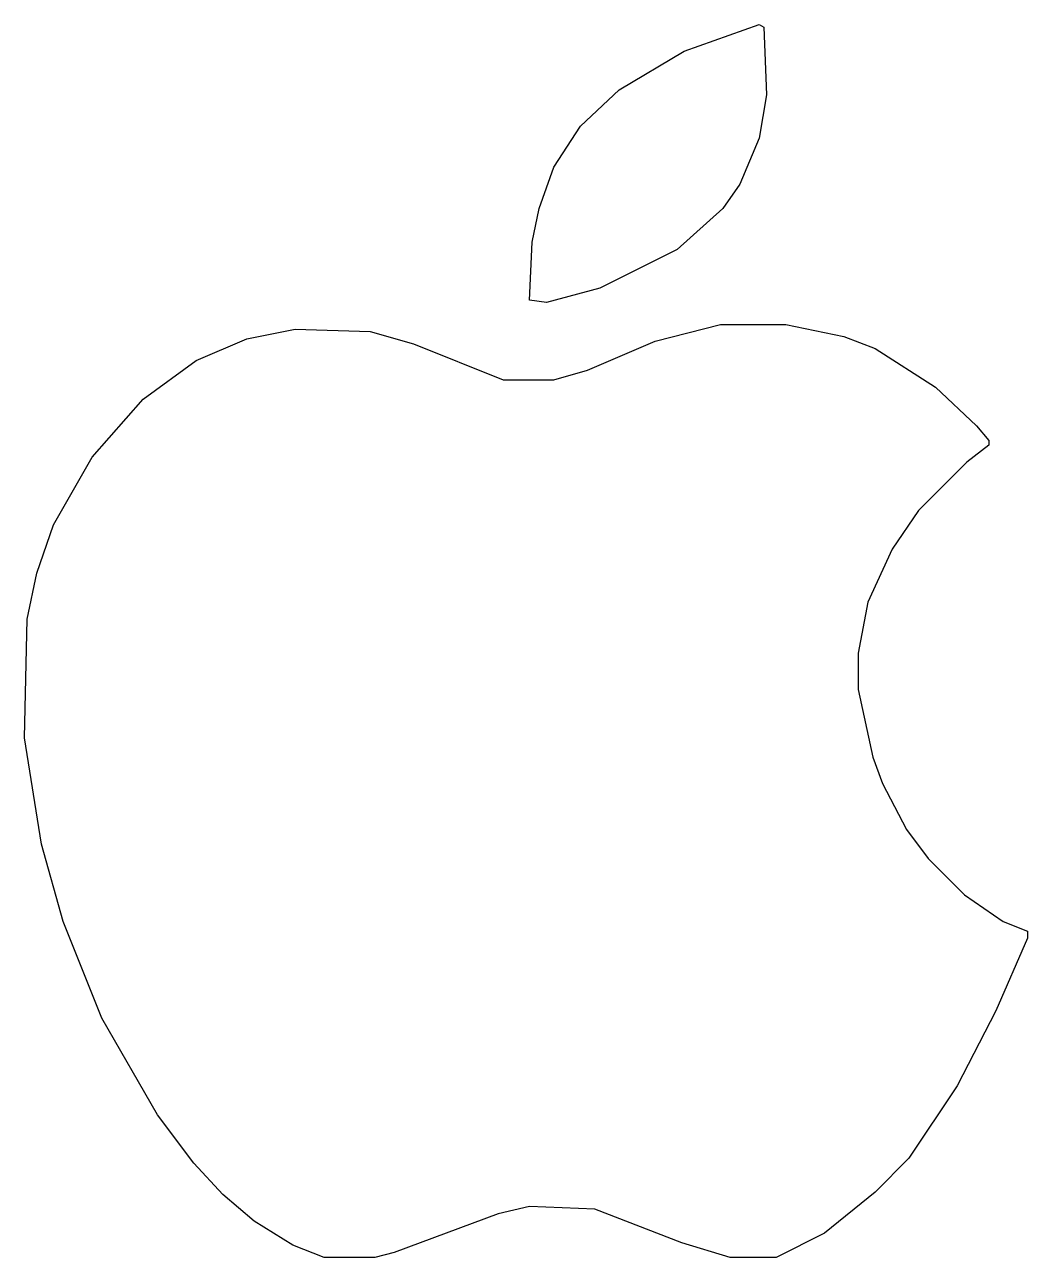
# Model space of a CAD drawing. Extents: x 141 to 556, y 173 to 683.
import ezdxf

# ---------------------------------------------------------------- set-up
doc = ezdxf.new("R2010")
doc.units = 0
doc.header["$MEASUREMENT"] = 0
doc.layers.get('0').update_dxf_attribs({"color": 3})

msp = doc.modelspace()

# ---------------------------------------------------------------- linework, layer by layer
at = {"linetype": 'Continuous'}
for points in [[(445, 683), (447, 682), (448, 654), (445, 636), (437, 617), (430, 607), (411, 590), (379, 574), (357, 568), (350, 569), (351, 593), (354, 607), (360, 624), (371, 641), (387, 656), (414, 672), (445, 683)], [(429, 559), (456, 559), (480, 554), (493, 549), (518, 533), (535, 517), (540, 511), (540, 509), (531, 502), (511, 482), (500, 466), (490, 444), (486, 423), (486, 408), (492, 380), (496, 369), (506, 350), (515, 338), (530, 323), (546, 312), (556, 308), (556, 305), (543, 275), (527, 244), (507, 214), (493, 200), (472, 183), (452, 173), (433, 173), (413, 179), (377, 193), (350, 194), (337, 191), (294, 175), (286, 173), (265, 173), (252, 178), (236, 188), (223, 199), (211, 212), (196, 232), (173, 272), (157, 312), (148, 344), (141, 388), (142, 437), (146, 456), (153, 476), (169, 504), (190, 528), (212, 544), (233, 553), (253, 557), (284, 556), (302, 551), (339, 536), (360, 536), (374, 540), (402, 552), (429, 559)]]:
    msp.add_lwpolyline(points, dxfattribs=at)

doc.saveas('drawing.dxf')
